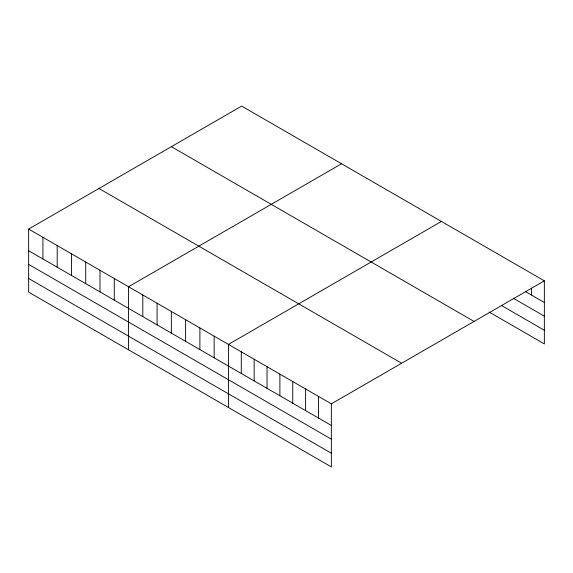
<?xml version="1.0" encoding="UTF-8"?>
<svg xmlns="http://www.w3.org/2000/svg" width="573" height="573" viewBox="0 0 573 573"><rect width="100%" height="100%" fill="white"/><g stroke="black" fill="none" stroke-linecap="round" stroke-linejoin="round"><path stroke-width="0.86" d="M544.35 280.849L331.344 403.829L331.344 466.909L28.65 292.151L28.65 229.071L241.656 106.091L544.35 280.849L544.35 343.929L489.106 312.034M341.544 163.763L128.538 286.744L128.538 349.817M441.432 221.436L228.426 344.409L228.426 407.489M525.434 291.571L544.35 302.494M513.322 298.254L544.35 316.167M501.217 305.352L544.35 330.256M171.363 146.674L474.057 321.432M98.943 188.488L401.637 363.246M28.65 229.071L331.344 403.829M28.65 250.716L331.344 425.474M28.65 264.389L331.344 439.147M28.65 278.478L331.344 453.236M531.486 288.14L531.486 295.066M318.481 396.401L318.481 418.046M305.617 388.974L305.617 410.619M292.753 381.546L292.753 403.191M279.889 374.119L279.889 395.764M267.018 366.691L267.018 388.336M254.154 359.264L254.154 380.909M241.29 351.836L241.29 373.481M214.159 336.172L214.159 357.817M199.891 327.935L199.891 349.58M185.616 319.698L185.616 341.343M171.348 311.454L171.348 333.099M157.081 303.217L157.081 324.862M142.806 294.98L142.806 316.625M114.271 278.499L114.271 300.152M99.996 270.263L99.996 291.908M85.728 262.026L85.728 283.671M71.46 253.789L71.46 275.434M57.193 245.545L57.193 267.197M42.918 237.308L42.918 258.953"/></g></svg>
